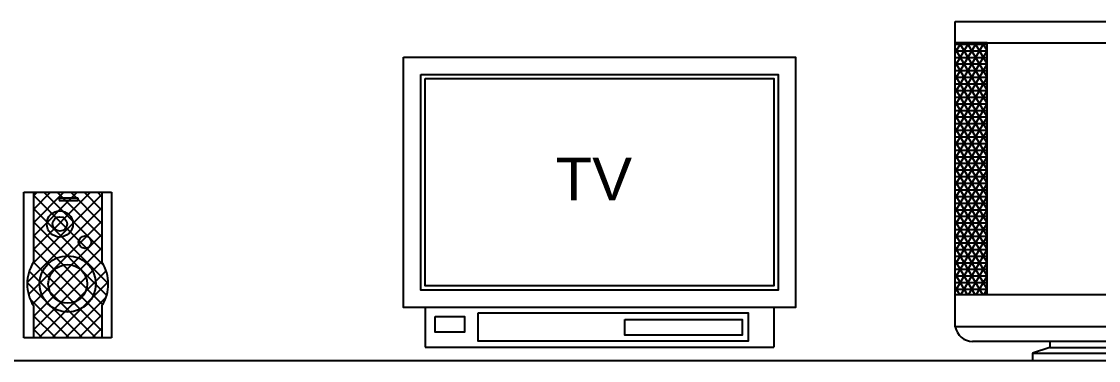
# Model space of a CAD drawing. Header units: inches. Extents: x 11.8 to 54.3, y 10.8 to 35.6.
# Drawn here: x 35.634 to 37.665, y 18.998 to 19.638 of the extents above; entities that cross this region are included whole.
import ezdxf

# ---------------------------------------------------------------- set-up
doc = ezdxf.new("R2010")
doc.units = ezdxf.units.IN
doc.header["$MEASUREMENT"] = 0
doc.layers.add('1', color=1, linetype='Continuous')
doc.layers.add('4', color=4, linetype='Continuous')
doc.styles.get("Standard").update_dxf_attribs({"font": 'arial.ttf'})

msp = doc.modelspace()

# ---------------------------------------------------------------- hatches: boundary and pattern name
at = {"layer": '4'}
h = msp.add_hatch(dxfattribs=at)
h.set_pattern_fill('NET3', color=256, scale=0.1, style=0)
h.set_pattern_definition([(0, (-15.177453, 24.145364), (0, 0.0125), []), (60, (-15.177453, 24.145364), (-0.0108253175, 0.00625), []), (120, (-15.177453, 24.145364), (-0.0108253175, -0.00625), [])])
h.paths.add_polyline_path([(37.4551, 19.598), (37.3951, 19.598), (37.3951, 19.1219), (37.4551, 19.1219)])
h = msp.add_hatch(color=256, dxfattribs=at)
h.dxf.hatch_style = 1
h.paths.add_polyline_path([(35.7403, 19.3), (35.7403, 19.3044), (35.7045, 19.3044), (35.7045, 19.3)])

# ---------------------------------------------------------------- linework, layer by layer
at = {"layer": '1'}
msp.add_line((33.6152, 18.9983), (53.9414, 18.9983), dxfattribs=at)
at = {"layer": '4'}
for p, q in [((37.4551, 19.598), (37.3951, 19.598)), ((35.6382, 19.0408), (35.6382, 19.3158)), ((35.6382, 19.3158), (35.8032, 19.3158)), ((35.6541, 19.1806), (35.7854, 19.3118)), ((35.656, 19.3158), (35.656, 19.1836)), ((35.656, 19.3088), (35.6629, 19.3158)), ((35.656, 19.2835), (35.6882, 19.3158)), ((35.656, 19.2582), (35.7135, 19.3158)), ((35.656, 19.233), (35.7388, 19.3158)), ((35.656, 19.2077), (35.764, 19.3158)), ((35.7889, 19.1774), (35.656, 19.3104)), ((35.7854, 19.2062), (35.6759, 19.3158)), ((35.7854, 19.2315), (35.7011, 19.3158)), ((35.7403, 19.3044), (35.7045, 19.3044)), ((35.7045, 19.3044), (35.7045, 19.3)), ((35.7854, 19.2568), (35.7264, 19.3158)), ((35.7403, 19.3), (35.7403, 19.3044)), ((35.7854, 19.2821), (35.7517, 19.3158)), ((35.7854, 19.3073), (35.777, 19.3158)), ((35.7854, 19.3158), (35.7854, 19.1836)), ((35.8032, 19.3158), (35.8032, 19.0408)), ((35.6442, 19.1454), (35.7854, 19.2865)), ((35.7972, 19.1438), (35.656, 19.2851)), ((35.7045, 19.3), (35.7403, 19.3)), ((35.6468, 19.1227), (35.7854, 19.2613)), ((35.7942, 19.1216), (35.656, 19.2598)), ((35.6542, 19.1048), (35.7854, 19.236)), ((35.7866, 19.1039), (35.656, 19.2345)), ((35.656, 19.0813), (35.7854, 19.2107)), ((35.7854, 19.0798), (35.656, 19.2092)), ((35.656, 19.056), (35.7854, 19.1854)), ((35.7854, 19.0545), (35.656, 19.184)), ((35.7739, 19.0408), (35.648, 19.1667)), ((35.666, 19.0408), (35.793, 19.1678)), ((35.7486, 19.0408), (35.6442, 19.1452)), ((35.6913, 19.0408), (35.7971, 19.1466)), ((37.4551, 19.1219), (37.3951, 19.1219)), ((35.7234, 19.0408), (35.6495, 19.1146)), ((35.656, 19.1019), (35.656, 19.0408)), ((35.7166, 19.0408), (35.7927, 19.1169)), ((35.7854, 19.1019), (35.7854, 19.0408)), ((36.3948, 19.0984), (36.3948, 19.0236)), ((37.0937, 19.0984), (37.0532, 19.0984)), ((37.0937, 19.0984), (37.0532, 19.0984)), ((37.0532, 19.0984), (37.0532, 19.0236)), ((35.6981, 19.0408), (35.656, 19.0828)), ((35.7418, 19.0408), (35.7854, 19.0843)), ((35.6728, 19.0408), (35.656, 19.0576)), ((35.7671, 19.0408), (35.7854, 19.059)), ((35.8032, 19.0408), (35.6382, 19.0408)), ((36.3948, 19.0236), (37.0532, 19.0236)), ((38.1177, 19.0343), (37.428, 19.0343)), ((37.5738, 19.0229), (37.5407, 19.0123)), ((37.5738, 19.0343), (37.5738, 19.0229)), ((37.5738, 19.0229), (37.9719, 19.0229)), ((37.5407, 19.0123), (38.005, 19.0123)), ((37.5407, 19.0123), (37.5407, 18.9983))]:
    msp.add_line(p, q, dxfattribs=at)
for points in [[(37.3951, 19.638), (38.1507, 19.638), (38.1507, 19.0619), (37.3951, 19.0619)], [(37.4551, 19.598), (38.0907, 19.598), (38.0907, 19.1219), (37.4551, 19.1219)], [(36.3543, 19.5707), (37.0937, 19.5707), (37.0937, 19.0984), (36.3543, 19.0984)], [(36.3867, 19.5383), (37.0613, 19.5383), (37.0613, 19.1308), (36.3867, 19.1308)], [(36.3948, 19.5302), (37.0532, 19.5302), (37.0532, 19.1389), (36.3948, 19.1389)], [(36.4142, 19.081), (36.4695, 19.081), (36.4695, 19.0516), (36.4142, 19.0516)], [(36.4954, 19.0884), (37.0043, 19.0884), (37.0043, 19.035), (36.4954, 19.035)], [(36.772, 19.0755), (36.9932, 19.0755), (36.9932, 19.046), (36.772, 19.046)]]:
    msp.add_lwpolyline(points, close=True, dxfattribs=at)
for centre, radius in [((35.7059, 19.256), 0.0247), ((35.7059, 19.256), 0.0137), ((35.7532, 19.2216), 0.0118), ((35.7207, 19.1428), 0.0531), ((35.7207, 19.1428), 0.0366)]:
    msp.add_circle(centre, radius, dxfattribs=at)
for centre, radius, start, end in [((35.7207, 19.1428), 0.0765, 147.727, 212.273), ((35.7207, 19.1428), 0.0765, 327.727, 32.273), ((37.428, 19.0678), 0.0335, 190.0296, 270.2345)]:
    msp.add_arc(centre, radius, start, end, dxfattribs=at)

# ---------------------------------------------------------------- texts
at = {"layer": '4', "insert": (36.641, 19.3813), "char_height": 0.081, "width": 0.929232, "attachment_point": 1}
msp.add_mtext('TV', dxfattribs=at)

doc.saveas('drawing.dxf')
